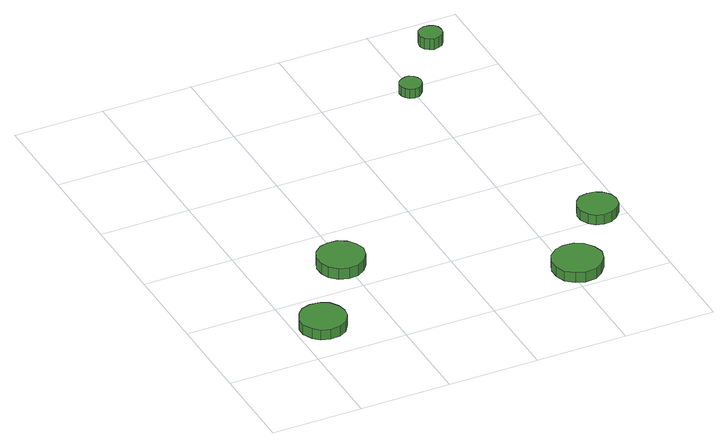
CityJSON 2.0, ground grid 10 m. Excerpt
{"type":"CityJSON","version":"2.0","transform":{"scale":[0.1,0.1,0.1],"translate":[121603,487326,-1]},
"CityObjects":{
"tree1":{"type":"SolitaryVegetationObject","attributes":{"function":"something"},"geometry":[{"type":"MultiSurface","lod":"1","boundaries":[[[0,1,2,3,4,5,6,7,8,9,10,11,12,13,14]],[[15,16,17,18,19,20,21,22,23,24,25,26,27,28,29]],[[0,29,28,1]],[[1,28,27,2]],[[2,27,26,3]],[[3,26,25,4]],[[4,25,24,5]],[[5,24,23,6]],[[6,23,22,7]],[[7,22,21,8]],[[8,21,20,9]],[[9,20,19,10]],[[10,19,18,11]],[[11,18,17,12]],[[12,17,16,13]],[[13,16,15,14]],[[14,15,29,0]]]}]},
"tree2":{"type":"SolitaryVegetationObject","attributes":{"function":"something"},"geometry":[{"type":"MultiSurface","lod":"1","boundaries":[[[30,31,32,33,34,35,36,37,38,39,40,41,42,43,44]],[[45,46,47,48,49,50,51,52,53,54,55,56,57,58,59]],[[30,59,58,31]],[[31,58,57,32]],[[32,57,56,33]],[[33,56,55,34]],[[34,55,54,35]],[[35,54,53,36]],[[36,53,52,37]],[[37,52,51,38]],[[38,51,50,39]],[[39,50,49,40]],[[40,49,48,41]],[[41,48,47,42]],[[42,47,46,43]],[[43,46,45,44]],[[44,45,59,30]]]}]},
"tree3":{"type":"SolitaryVegetationObject","attributes":{"function":"something"},"geometry":[{"type":"MultiSurface","lod":"1","boundaries":[[[60,61,62,63,64,65,66,67,68,69,70,71,72,73,74]],[[75,76,77,78,79,80,81,82,83,84,85,86,87,88,89]],[[60,89,88,61]],[[61,88,87,62]],[[62,87,86,63]],[[63,86,85,64]],[[64,85,84,65]],[[65,84,83,66]],[[66,83,82,67]],[[67,82,81,68]],[[68,81,80,69]],[[69,80,79,70]],[[70,79,78,71]],[[71,78,77,72]],[[72,77,76,73]],[[73,76,75,74]],[[74,75,89,60]]]}]},
"tree4":{"type":"SolitaryVegetationObject","attributes":{"function":"something"},"geometry":[{"type":"MultiSurface","lod":"1","boundaries":[[[90,91,92,93,94,95,96,97,98,99,100,101,102,103,104]],[[105,106,107,108,109,110,111,112,113,114,115,116,117,118,119]],[[90,119,118,91]],[[91,118,117,92]],[[92,117,116,93]],[[93,116,115,94]],[[94,115,114,95]],[[95,114,113,96]],[[96,113,112,97]],[[97,112,111,98]],[[98,111,110,99]],[[99,110,109,100]],[[100,109,108,101]],[[101,108,107,102]],[[102,107,106,103]],[[103,106,105,104]],[[104,105,119,90]]]}]},
"tree5":{"type":"SolitaryVegetationObject","attributes":{"function":"something"},"geometry":[{"type":"MultiSurface","lod":"1","boundaries":[[[120,121,122,123,124,125,126,127,128,129,130,131,132,133,134]],[[135,136,137,138,139,140,141,142,143,144,145,146,147,148,149]],[[120,149,148,121]],[[121,148,147,122]],[[122,147,146,123]],[[123,146,145,124]],[[124,145,144,125]],[[125,144,143,126]],[[126,143,142,127]],[[127,142,141,128]],[[128,141,140,129]],[[129,140,139,130]],[[130,139,138,131]],[[131,138,137,132]],[[132,137,136,133]],[[133,136,135,134]],[[134,135,149,120]]]}]},
"tree6":{"type":"SolitaryVegetationObject","attributes":{"function":"something"},"geometry":[{"type":"MultiSurface","lod":"1","boundaries":[[[150,151,152,153,154,155,156,157,158,159,160,161,162,163,164]],[[165,166,167,168,169,170,171,172,173,174,175,176,177,178,179]],[[150,179,178,151]],[[151,178,177,152]],[[152,177,176,153]],[[153,176,175,154]],[[154,175,174,155]],[[155,174,173,156]],[[156,173,172,157]],[[157,172,171,158]],[[158,171,170,159]],[[159,170,169,160]],[[160,169,168,161]],[[161,168,167,162]],[[162,167,166,163]],[[163,166,165,164]],[[164,165,179,150]]]}]}
},
"vertices":[
[52,44,24],[50,54,24],[44,63,24],[35,68,24],[24,69,24],[14,66,24],[7,59,24],[2,49,24],[2,39,24],[7,29,24],[14,22,24],[24,19,24],[35,20,24],[44,25,24],[50,34,24],[50,34,12],[44,25,12],[35,20,12],[24,19,12],[14,22,12],[7,29,12],[2,39,12],[2,49,12],[7,59,12],[14,66,12],[24,69,12],[35,68,12],[44,63,12],[50,54,12],[52,44,12],
[121,142,20],[118,152,20],[112,161,20],[103,166,20],[92,167,20],[82,164,20],[74,157,20],[70,147,20],[70,136,20],[74,127,20],[82,119,20],[92,116,20],[103,117,20],[112,123,20],[118,131,20],[118,131,7],[112,123,7],[103,117,7],[92,116,7],[82,119,7],[74,127,7],[70,136,7],[70,147,7],[74,157,7],[82,164,7],[92,167,7],[103,166,7],[112,161,7],[118,152,7],[121,142,7],
[338,33,18],[335,44,18],[328,54,18],[319,59,18],[307,60,18],[297,57,18],[288,49,18],[284,39,18],[284,28,18],[288,17,18],[297,10,18],[307,6,18],[319,7,18],[328,13,18],[335,22,18],[335,22,6],[328,13,6],[319,7,6],[307,6,6],[297,10,6],[288,17,6],[284,28,6],[284,39,6],[288,49,6],[297,57,6],[307,60,6],[319,59,6],[328,54,6],[335,44,6],[338,33,6],
[394,113,18],[392,122,18],[386,129,18],[379,133,18],[370,134,18],[361,132,18],[355,126,18],[351,117,18],[351,109,18],[355,100,18],[361,94,18],[370,92,18],[379,93,18],[386,97,18],[392,104,18],[392,104,6],[386,97,6],[379,93,6],[370,92,6],[361,94,6],[355,100,6],[351,109,6],[351,117,6],[355,126,6],[361,132,6],[370,134,6],[379,133,6],[386,129,6],[392,122,6],[394,113,6],
[309,393,18],[308,398,18],[305,402,18],[301,405,18],[296,405,18],[291,403,18],[287,400,18],[285,395,18],[285,390,18],[287,386,18],[291,382,18],[296,381,18],[301,381,18],[305,384,18],[308,388,18],[308,388,7],[305,384,7],[301,381,7],[296,381,7],[291,382,7],[287,386,7],[285,390,7],[285,395,7],[287,400,7],[291,403,7],[296,405,7],[301,405,7],[305,402,7],[308,398,7],[309,393,7],
[366,463,21],[365,468,21],[362,472,21],[357,474,21],[352,475,21],[347,473,21],[343,470,21],[341,465,21],[341,460,21],[343,455,21],[347,452,21],[352,450,21],[357,451,21],[362,453,21],[365,457,21],[365,457,8],[362,453,8],[357,451,8],[352,450,8],[347,452,8],[343,455,8],[341,460,8],[341,465,8],[343,470,8],[347,473,8],[352,475,8],[357,474,8],[362,472,8],[365,468,8],[366,463,8]
]}
